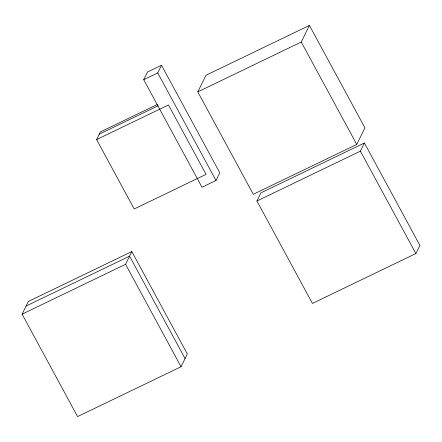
<?xml version="1.0" encoding="UTF-8"?>
<svg xmlns="http://www.w3.org/2000/svg" width="442" height="442" viewBox="0 0 442 442"><rect width="100%" height="100%" fill="white"/><g stroke="black" fill="none" stroke-linecap="round" stroke-linejoin="round"><path stroke-width="0.66" d="M96.61 139.584L168.463 104.964L206.06 174.352L134.208 208.978L96.61 139.584L100.389 131.909L157.374 104.45M22.1 314.168L28.365 301.438L131.826 251.581L187.32 353.998L181.054 366.727L77.593 416.585L22.1 314.168L125.561 264.31L131.826 251.581M143.716 79.693L147.495 72.018L161.518 65.261L219.796 172.816L216.016 180.491L202 187.248L143.716 79.693L157.739 72.936L161.518 65.261M197.795 91.881L205.966 75.273L309.428 25.415L364.926 127.832L356.755 144.44L253.294 194.292L197.795 91.881L301.256 42.023L309.428 25.415M256.929 201.005L260.946 192.85L364.407 142.993L419.9 245.409L415.889 253.564L312.428 303.422L256.929 201.005L360.39 151.153L364.407 142.993M99.295 134.125L158.142 105.765M26.111 306.013L129.572 256.156L185.071 358.572M301.256 42.023L356.755 144.44M360.39 151.153L415.889 253.564M157.739 72.936L216.016 180.491M125.561 264.31L181.054 366.727"/></g></svg>
